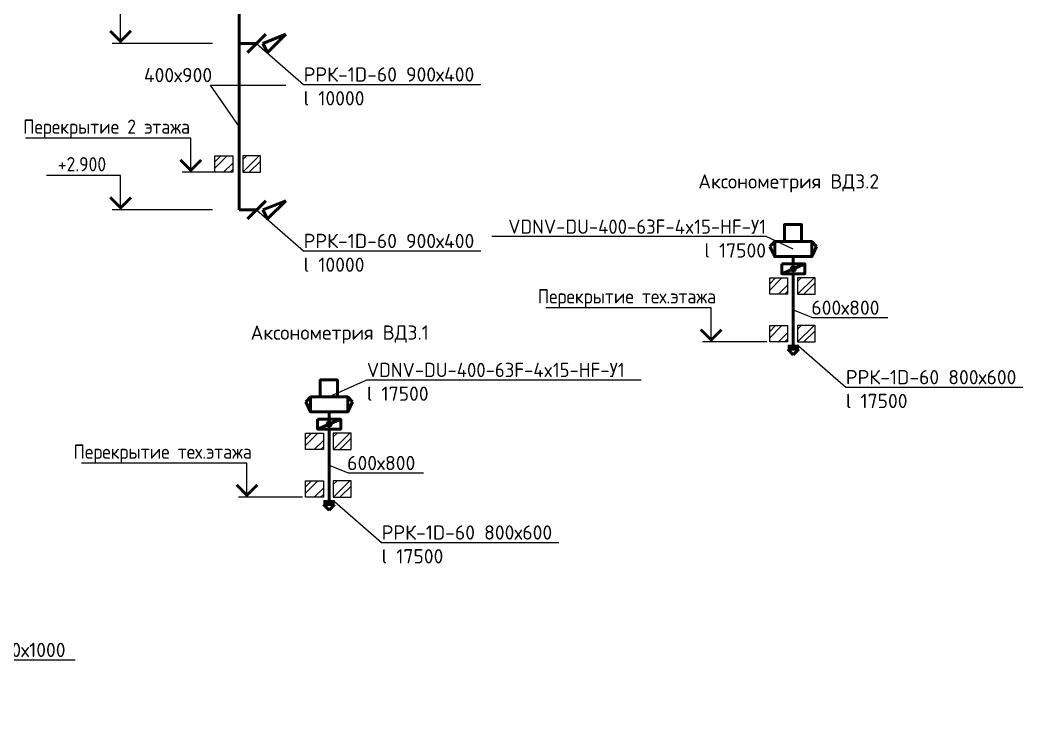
# Model space of a CAD drawing. Header units: millimetres. Extents: x -33838 to 476301, y -41806 to 120107.
# Drawn here: x -5824 to 11756, y 84228 to 96724 of the extents above; entities that cross this region are included whole.
import ezdxf
from ezdxf import colors
from ezdxf.entities.mleader import LeaderData, LeaderLine
from ezdxf.enums import TextEntityAlignment as Align
from ezdxf.math import Vec2, Vec3

# ---------------------------------------------------------------- set-up
doc = ezdxf.new("R2010")
doc.units = ezdxf.units.MM
doc.layers.add('ДУ', color=5, linetype='Continuous', lineweight=50)
doc.styles.add('ISOCPEUR', font='isocpeur.ttf', dxfattribs={"height": 250})
doc.styles.add('PIK', font='isocpeur.ttf', dxfattribs={"width": 0.9, "height": 250})
doc.styles.add('TRAJECTORY_TEXT_STYLE', font='simplex.shx', dxfattribs={"width": 0.65})

# ---------------------------------------------------------------- blocks, each defined once
blk = doc.blocks.new('*U3181')
at = {"color": 0, "linetype": 'ByBlock', "lineweight": -2}
for p, q in [((0, 6), (13, 6)), ((-16.14, 0), (0, 0))]:
    blk.add_line(p, q, dxfattribs=at)
at = {"color": 0, "linetype": 'ByBlock', "lineweight": -2, "ltscale": 100}
blk.add_line((-1.5, 0), (1.5, 0), dxfattribs=at)
blk.add_lwpolyline([(0, 0), (0, 6)], dxfattribs=at)
at = {"color": 0, "linetype": 'ByBlock', "lineweight": -2, "ltscale": 100, "const_width": 0.5}
blk.add_lwpolyline([(1.82, 2.18), (0, 0.35), (-1.82, 2.18)], dxfattribs=at)
at = {"linetype": 'ByBlock', "lineweight": -2, "ltscale": 100, "style": 'TRAJECTORY_TEXT_STYLE', "width": 0.65}
blk.add_attdef('Отм.', text='', height=3.5, dxfattribs=at).set_placement((6.5, 6), align=Align.BOTTOM_CENTER)
at = {"color": 0, "linetype": 'ByBlock', "lineweight": -2, "ltscale": 100, "style": 'TRAJECTORY_TEXT_STYLE', "width": 0.65}
blk.add_attdef('Прим.', text='', height=3.5, dxfattribs=at).set_placement((9.57, 4.8), align=Align.TOP_CENTER)
blk = doc.blocks.new('*U3182')
at = {"color": 0, "linetype": 'ByBlock', "lineweight": -2}
for p, q in [((0, 6), (29, 6)), ((-4.24, 0), (0, 0))]:
    blk.add_line(p, q, dxfattribs=at)
at = {"color": 0, "linetype": 'ByBlock', "lineweight": -2, "ltscale": 100}
blk.add_line((-1.5, 0), (1.5, 0), dxfattribs=at)
blk.add_lwpolyline([(0, 0), (0, 6)], dxfattribs=at)
at = {"color": 0, "linetype": 'ByBlock', "lineweight": -2, "ltscale": 100, "const_width": 0.5}
blk.add_lwpolyline([(1.82, 2.18), (0, 0.35), (-1.82, 2.18)], dxfattribs=at)
at = {"linetype": 'ByBlock', "lineweight": -2, "ltscale": 100, "style": 'TRAJECTORY_TEXT_STYLE', "width": 0.65}
blk.add_attdef('Отм.', text='', height=3.5, dxfattribs=at).set_placement((14.5, 6), align=Align.BOTTOM_CENTER)
at = {"color": 0, "linetype": 'ByBlock', "lineweight": -2, "ltscale": 100, "style": 'TRAJECTORY_TEXT_STYLE', "width": 0.65}
blk.add_attdef('Прим.', text='', height=3.5, dxfattribs=at).set_placement((17.57, 4.8), align=Align.TOP_CENTER)
blk = doc.blocks.new('*U3183')
at = {"color": 0, "linetype": 'ByBlock', "lineweight": -2}
for p, q in [((0, 6), (29, 6)), ((-9.75, 0), (0, 0))]:
    blk.add_line(p, q, dxfattribs=at)
at = {"color": 0, "linetype": 'ByBlock', "lineweight": -2, "ltscale": 100}
blk.add_line((-1.5, 0), (1.5, 0), dxfattribs=at)
blk.add_lwpolyline([(0, 0), (0, 6)], dxfattribs=at)
at = {"color": 0, "linetype": 'ByBlock', "lineweight": -2, "ltscale": 100, "const_width": 0.5}
blk.add_lwpolyline([(1.82, 2.18), (0, 0.35), (-1.82, 2.18)], dxfattribs=at)
at = {"linetype": 'ByBlock', "lineweight": -2, "ltscale": 100, "style": 'TRAJECTORY_TEXT_STYLE', "width": 0.65}
blk.add_attdef('Отм.', text='', height=3.5, dxfattribs=at).set_placement((14.5, 6), align=Align.BOTTOM_CENTER)
at = {"color": 0, "linetype": 'ByBlock', "lineweight": -2, "ltscale": 100, "style": 'TRAJECTORY_TEXT_STYLE', "width": 0.65}
blk.add_attdef('Прим.', text='', height=3.5, dxfattribs=at).set_placement((17.57, 4.8), align=Align.TOP_CENTER)

msp = doc.modelspace()

# ---------------------------------------------------------------- hatches: boundary and pattern name
h = msp.add_hatch()
h.set_pattern_fill('ANSI32', color=256, scale=25)
h.set_pattern_definition([(45, (22193.91, 90215.68), (-168.3798, 168.3798), []), (45, (22306.17, 90215.68), (-168.3798, 168.3798), [])])
h.paths.add_polyline_path([(-2093.98636, 94342.8079), (-2406.79178, 94342.8079), (-2406.79178, 94054.83495), (-2093.98636, 94054.83495)])
h.paths.add_polyline_path([(-1920.69588, 94342.8079), (-1920.69588, 94054.83495), (-1607.89045, 94054.83495), (-1607.89045, 94342.8079)])
h = msp.add_hatch()
h.set_pattern_fill('ANSI32', color=256, scale=25)
h.set_pattern_definition([(45, (31917.46, 88077.84), (-168.3798, 168.3798), []), (45, (32029.7, 88077.84), (-168.3798, 168.3798), [])])
h.paths.add_polyline_path([(7629.55646, 92204.97333), (7316.75104, 92204.97333), (7316.75104, 91917.00037), (7629.55646, 91917.00037)])
h.paths.add_polyline_path([(7802.84694, 92204.97333), (7802.84694, 91917.00037), (8115.65237, 91917.00037), (8115.65237, 92204.97333)])
h = msp.add_hatch()
h.set_pattern_fill('ANSI32', color=256, scale=25)
h.set_pattern_definition([(45, (31917.46, 87241.69), (-168.3798, 168.3798), []), (45, (32029.7, 87241.69), (-168.3798, 168.3798), [])])
h.paths.add_polyline_path([(7629.55646, 91368.81741), (7316.75104, 91368.81741), (7316.75104, 91080.84446), (7629.55646, 91080.84446)])
h.paths.add_polyline_path([(7802.84694, 91368.81741), (7802.84694, 91080.84446), (8115.65237, 91080.84446), (8115.65237, 91368.81741)])
h = msp.add_hatch()
h.set_pattern_fill('ANSI32', color=256, scale=25)
h.set_pattern_definition([(45, (23780.46, 85355.28), (-168.3798, 168.3798), []), (45, (23892.72, 85355.28), (-168.3798, 168.3798), [])])
h.paths.add_polyline_path([(-507.4349, 89482.41315), (-820.24032, 89482.41315), (-820.24032, 89194.44019), (-507.4349, 89194.44019)])
h.paths.add_polyline_path([(-334.14442, 89482.41315), (-334.14442, 89194.44019), (-21.33899, 89194.44019), (-21.33899, 89482.41315)])
h = msp.add_hatch()
h.set_pattern_fill('ANSI32', color=256, scale=25)
h.set_pattern_definition([(45, (23780.46, 84519.13), (-168.3798, 168.3798), []), (45, (23892.72, 84519.13), (-168.3798, 168.3798), [])])
h.paths.add_polyline_path([(-507.4349, 88646.25723), (-820.24032, 88646.25723), (-820.24032, 88358.28428), (-507.4349, 88358.28428)])
h.paths.add_polyline_path([(-334.14442, 88646.25723), (-334.14442, 88358.28428), (-21.33899, 88358.28428), (-21.33899, 88646.25723)])

# ---------------------------------------------------------------- linework, layer by layer
for points in [[(-2093.98636, 94054.83495), (-2406.79178, 94054.83495), (-2406.79178, 94342.8079), (-2093.98636, 94342.8079)], [(-1920.69588, 94054.83495), (-1607.89045, 94054.83495), (-1607.89045, 94342.8079), (-1920.69588, 94342.8079)], [(7629.55646, 91917.00037), (7316.75104, 91917.00037), (7316.75104, 92204.97333), (7629.55646, 92204.97333)], [(7802.84694, 91917.00037), (8115.65237, 91917.00037), (8115.65237, 92204.97333), (7802.84694, 92204.97333)], [(7629.55646, 91080.84446), (7316.75104, 91080.84446), (7316.75104, 91368.81741), (7629.55646, 91368.81741)], [(7802.84694, 91080.84446), (8115.65237, 91080.84446), (8115.65237, 91368.81741), (7802.84694, 91368.81741)], [(-507.4349, 89194.44019), (-820.24032, 89194.44019), (-820.24032, 89482.41315), (-507.4349, 89482.41315)], [(-334.14442, 89194.44019), (-21.33899, 89194.44019), (-21.33899, 89482.41315), (-334.14442, 89482.41315)], [(-507.4349, 88358.28428), (-820.24032, 88358.28428), (-820.24032, 88646.25723), (-507.4349, 88646.25723)], [(-334.14442, 88358.28428), (-21.33899, 88358.28428), (-21.33899, 88646.25723), (-334.14442, 88646.25723)]]:
    msp.add_lwpolyline(points, close=True)
at = {"layer": 'ДУ'}
for p, q in [((-1981.77823, 96314.74577), (-1981.77823, 99232.65443)), ((-1517.73105, 96474.72109), (-1837.68169, 96154.77045)), ((-1166.52118, 96474.72109), (-1566.55469, 96314.74577)), ((-1166.52118, 96474.72109), (-1486.47182, 96154.77045)), ((-1981.77823, 93396.83711), (-1981.77823, 96314.74577)), ((-1677.70637, 96314.74577), (-1981.77823, 96314.74577)), ((-1566.55469, 96314.74577), (-1486.47182, 96154.77045)), ((-1517.73105, 93556.81243), (-1837.68169, 93236.86179)), ((-1166.52118, 93556.81243), (-1566.55469, 93396.83711)), ((-1166.52118, 93556.81243), (-1486.47182, 93236.86179)), ((-1677.70637, 93396.83711), (-1981.77823, 93396.83711)), ((-1566.55469, 93396.83711), (-1486.47182, 93236.86179)), ((7404.49509, 92839.65569), (7321.9109, 92757.0715)), ((8057.13076, 92839.65569), (8139.71495, 92757.0715)), ((7321.9109, 92757.0715), (7404.49509, 92577.85735)), ((8139.71495, 92757.0715), (8057.13076, 92577.85735)), ((7730.81293, 92399.23392), (7730.81293, 92577.85735)), ((7527.69579, 92277.00734), (7933.93006, 92448.92163)), ((7730.81293, 91008.81044), (7730.81293, 92277.00734)), ((7634.66772, 91008.81044), (7826.95813, 91008.81044)), ((7634.66772, 90953.62193), (7826.95813, 90953.62193)), ((7730.81293, 90857.47673), (7634.66772, 90953.62193)), ((7826.95813, 90953.62193), (7730.81293, 90857.47673)), ((-732.49626, 90117.09551), (-815.08045, 90034.51132)), ((-815.08045, 90034.51132), (-732.49626, 89855.29717)), ((-79.8606, 90117.09551), (2.72359, 90034.51132)), ((2.72359, 90034.51132), (-79.8606, 89855.29717)), ((-406.17843, 89676.67374), (-406.17843, 89855.29717)), ((-609.29556, 89554.44716), (-203.0613, 89726.36145)), ((-406.17843, 88286.25026), (-406.17843, 89554.44716)), ((-502.32363, 88286.25026), (-310.03323, 88286.25026)), ((-502.32363, 88231.06175), (-310.03323, 88231.06175)), ((-406.17843, 88134.91655), (-502.32363, 88231.06175)), ((-310.03323, 88231.06175), (-406.17843, 88134.91655))]:
    msp.add_line(p, q, dxfattribs=at)
for points in [[(7575.99123, 92839.65569), (7875.99425, 92839.65569), (7875.99425, 93139.65871), (7575.99123, 93139.65871)], [(7404.49509, 92839.65569), (8057.13076, 92839.65569), (8057.13076, 92577.85735), (7404.49509, 92577.85735)], [(7527.69579, 92448.92163), (7933.93006, 92448.92163), (7933.93006, 92277.00734), (7527.69579, 92277.00734)], [(-561.00013, 90117.09551), (-260.99711, 90117.09551), (-260.99711, 90417.09853), (-561.00013, 90417.09853)], [(-732.49626, 90117.09551), (-79.8606, 90117.09551), (-79.8606, 89855.29717), (-732.49626, 89855.29717)], [(-609.29556, 89726.36145), (-203.0613, 89726.36145), (-203.0613, 89554.44716), (-609.29556, 89554.44716)]]:
    msp.add_lwpolyline(points, close=True, dxfattribs=at)
for centre in [(7730.81293, 92362.96449), (-406.17843, 89640.40431)]:
    msp.add_circle(centre, 36.26944, dxfattribs=at)

# ---------------------------------------------------------------- block references
ref = msp.add_blockref('*U3181', (-4061.83418, 96314.74577), dxfattribs=dict(xscale=-100, yscale=100, zscale=100))
ref.add_attrib('Отм.', '+2.900', dxfattribs={"linetype": 'ByBlock', "lineweight": -2, "ltscale": 100, "height": 250, "style": 'PIK', "width": 0.9}).set_placement((-4738.42509, 96914.74577), align=Align.BOTTOM_CENTER)
ref = msp.add_blockref('*U3182', (-2830.73184, 94054.83495), dxfattribs=dict(xscale=-100, yscale=100, zscale=100))
ref.add_attrib('Отм.', 'Перекрытие 2 этажа', dxfattribs={"linetype": 'ByBlock', "lineweight": -2, "ltscale": 100, "height": 250, "style": 'PIK', "width": 0.9}).set_placement((-4307.32275, 94654.83495), align=Align.BOTTOM_CENTER)
ref = msp.add_blockref('*U3181', (-4061.83418, 93396.83711), dxfattribs=dict(xscale=-100, yscale=100, zscale=100))
ref.add_attrib('Отм.', '+2.900', dxfattribs={"linetype": 'ByBlock', "lineweight": -2, "ltscale": 100, "height": 250, "style": 'PIK', "width": 0.9}).set_placement((-4738.42509, 93996.83711), align=Align.BOTTOM_CENTER)
ref = msp.add_blockref('*U3183', (6290.63598, 91080.84446), dxfattribs=dict(xscale=-100, yscale=100, zscale=100))
ref.add_attrib('Отм.', 'Перекрытие тех.этажа', dxfattribs={"linetype": 'ByBlock', "lineweight": -2, "ltscale": 100, "height": 250, "style": 'PIK', "width": 0.9}).set_placement((4814.04507, 91680.84446), align=Align.BOTTOM_CENTER)
ref = msp.add_blockref('*U3183', (-1846.35538, 88358.28428), dxfattribs=dict(xscale=-100, yscale=100, zscale=100))
ref.add_attrib('Отм.', 'Перекрытие тех.этажа', dxfattribs={"linetype": 'ByBlock', "lineweight": -2, "ltscale": 100, "height": 250, "style": 'PIK', "width": 0.9}).set_placement((-3322.94629, 88958.28428), align=Align.BOTTOM_CENTER)

# ---------------------------------------------------------------- texts
at = {"char_height": 250, "attachment_point": 1, "style": 'ISOCPEUR'}
for s, insert in [('Аксонометрия ВД3.2', (6063.99996, 94020.83705)), ('Аксонометрия ВД3.1', (-1783.1214, 91370.5765))]:
    msp.add_mtext(s, dxfattribs=dict(at, insert=insert))

# ---------------------------------------------------------------- leaders
at = {"ltscale": 10}
ml = msp.add_multileader_mtext('Standard', dxfattribs=at)
ml.set_content('РРК-1D-60 900х400\\Pl 10000', color=256, style='ISOCPEUR')
ml.set_leader_properties()
ml.build(insert=Vec2(0, 0))
ml.multileader.update_dxf_attribs({"text_left_attachment_type": 6, "text_right_attachment_type": 6, "dogleg_length": 0.36, "arrow_head_size": 0.18})
ctx = ml.context
ctx.base_point, ctx.char_height, ctx.arrow_head_size, ctx.landing_gap_size, ctx.plane_origin = Vec3(-853.55388, 95594.83814), 250, 0.18, 0.09, Vec3(2333.62557, 96314.74577)
ctx.left_attachment, ctx.right_attachment = 6, 6
notes = []
notes.append((ctx, [(1, (1, 1, 0), (-853.91388, 95594.83814), (1, 0), 0.36, [(0, [(-1677.70637, 96314.74577)], 0, [])])]))
ctx.mtext.insert, ctx.mtext.flow_direction = Vec3(-853.46388, 95894.83814), 5
ml = msp.add_multileader_mtext('Standard', dxfattribs=at)
ml.set_content('400х900', color=256, style='ISOCPEUR')
ml.set_leader_properties()
ml.build(insert=Vec2(0, 0))
ml.multileader.update_dxf_attribs({"text_left_attachment_type": 6, "text_right_attachment_type": 6, "dogleg_length": 0.36, "arrow_head_size": 0.18})
ctx = ml.context
ctx.base_point, ctx.char_height, ctx.arrow_head_size, ctx.landing_gap_size, ctx.plane_origin = Vec3(-3656.14591, 95583.85055), 250, 0.18, 0.09, Vec3(-1981.77823, 94855.79144)
ctx.left_attachment, ctx.right_attachment, ctx.text_align_type = 6, 6, 2
notes.append((ctx, [(1, (1, 1, 0), (-2483.21955, 95583.85055), (-1, 0), 0.36, [(0, [(-1981.77823, 94855.79144)], 0, [])])]))
ctx.mtext.insert, ctx.mtext.alignment, ctx.mtext.flow_direction = Vec3(-2456.05591, 95883.85055), 3, 5
ml = msp.add_multileader_mtext('Standard', dxfattribs=at)
ml.set_content('РРК-1D-60 900х400\\Pl 10000', color=256, style='ISOCPEUR')
ml.set_leader_properties()
ml.build(insert=Vec2(0, 0))
ml.multileader.update_dxf_attribs({"text_left_attachment_type": 6, "text_right_attachment_type": 6, "dogleg_length": 0.36, "arrow_head_size": 0.18})
ctx = ml.context
ctx.base_point, ctx.char_height, ctx.arrow_head_size, ctx.landing_gap_size, ctx.plane_origin = Vec3(-853.55388, 92676.92948), 250, 0.18, 0.09, Vec3(2333.62557, 93396.83711)
ctx.left_attachment, ctx.right_attachment = 6, 6
notes.append((ctx, [(1, (1, 1, 0), (-853.91388, 92676.92948), (1, 0), 0.36, [(0, [(-1677.70637, 93396.83711)], 0, [])])]))
ctx.mtext.insert, ctx.mtext.flow_direction = Vec3(-853.46388, 92976.92948), 5
ml = msp.add_multileader_mtext('Standard', dxfattribs=at)
ml.set_content('{\\fGOST Common|b0|i0|c204|p34;\\C0;VDNV-DU-400-63F-4x15-HF-У1}\\Pl 17500', color=256, style='ISOCPEUR')
ml.set_leader_properties()
ml.build(insert=Vec2(0, 0))
ml.multileader.update_dxf_attribs({"text_left_attachment_type": 6, "text_right_attachment_type": 6, "dogleg_length": 0.36, "arrow_head_size": 0.18})
ctx = ml.context
ctx.base_point, ctx.char_height, ctx.arrow_head_size, ctx.landing_gap_size, ctx.plane_origin = Vec3(2552.55108, 92927.11704), 250, 0.18, 0.09, Vec3(7447.38398, 93287.75099)
ctx.left_attachment, ctx.right_attachment, ctx.text_align_type = 6, 6, 2
notes.append((ctx, [(0, (1, 1, 0), (7253.18108, 92927.11704), (-1, 0), 0.45, [(0, [(7727.87353, 92708.75652)], 0, [])])]))
ctx.mtext.insert, ctx.mtext.alignment, ctx.mtext.flow_direction = Vec3(7252.64108, 93227.11704), 3, 5
ml = msp.add_multileader_mtext('Standard', dxfattribs=at)
ml.set_content('600х800', color=256, style='ISOCPEUR')
ml.set_leader_properties()
ml.build(insert=Vec2(0, 0))
ml.multileader.update_dxf_attribs({"text_left_attachment_type": 6, "text_right_attachment_type": 6, "dogleg_length": 0.36, "arrow_head_size": 0.18})
ctx = ml.context
ctx.base_point, ctx.char_height, ctx.arrow_head_size, ctx.landing_gap_size, ctx.plane_origin = Vec3(8066.32455, 91507.15733), 250, 0.18, 0.09, Vec3(7730.81293, 91642.90889)
ctx.left_attachment, ctx.right_attachment, ctx.text_align_type = 6, 6, 2
notes.append((ctx, [(0, (1, 1, 0), (8065.96455, 91507.15733), (1, 0), 0.36, [(0, [(7730.81293, 91642.90889)], 0, [])])]))
ctx.mtext.insert, ctx.mtext.alignment, ctx.mtext.flow_direction = Vec3(9241.41455, 91807.15733), 3, 5
ml = msp.add_multileader_mtext('Standard', dxfattribs=at)
ml.set_content('РРК-1D-60 800х600\\Pl 17500', color=256, style='ISOCPEUR')
ml.set_leader_properties()
ml.build(insert=Vec2(0, 0))
ml.multileader.update_dxf_attribs({"text_left_attachment_type": 6, "text_right_attachment_type": 6, "dogleg_length": 0.36, "arrow_head_size": 0.18})
ctx = ml.context
ctx.base_point, ctx.char_height, ctx.arrow_head_size, ctx.landing_gap_size, ctx.plane_origin = Vec3(8651.11062, 90288.90281), 250, 0.18, 0.09, Vec3(11838.29007, 91008.81044)
ctx.left_attachment, ctx.right_attachment = 6, 6
notes.append((ctx, [(1, (1, 1, 0), (8650.75062, 90288.90281), (1, 0), 0.36, [(0, [(7826.95813, 91008.81044)], 0, [])])]))
ctx.mtext.insert, ctx.mtext.flow_direction = Vec3(8651.20062, 90588.90281), 5
ml = msp.add_multileader_mtext('Standard', dxfattribs=at)
ml.set_content('{\\fGOST Common|b0|i0|c204|p34;\\C0;VDNV-DU-400-63F-4x15-HF-У1}\\Pl 17500', color=256, style='ISOCPEUR')
ml.set_leader_properties()
ml.build(insert=Vec2(0, 0))
ml.multileader.update_dxf_attribs({"text_left_attachment_type": 6, "text_right_attachment_type": 6, "dogleg_length": 0.36, "arrow_head_size": 0.18})
ctx = ml.context
ctx.base_point, ctx.char_height, ctx.arrow_head_size, ctx.landing_gap_size, ctx.plane_origin = Vec3(255.58537, 90416.07909), 250, 0.18, 0.09, Vec3(-844.42908, 90696.08998)
ctx.left_attachment, ctx.right_attachment = 6, 6
notes.append((ctx, [(1, (1, 1, 0), (255.13537, 90416.07909), (1, 0), 0.45, [(0, [(-410.99862, 90117.09551)], 0, [])])]))
ctx.mtext.insert, ctx.mtext.flow_direction = Vec3(255.67537, 90716.07909), 5
ml = msp.add_multileader_mtext('Standard', dxfattribs=at)
ml.set_content('600х800', color=256, style='ISOCPEUR')
ml.set_leader_properties()
ml.build(insert=Vec2(0, 0))
ml.multileader.update_dxf_attribs({"text_left_attachment_type": 6, "text_right_attachment_type": 6, "dogleg_length": 0.36, "arrow_head_size": 0.18})
ctx = ml.context
ctx.base_point, ctx.char_height, ctx.arrow_head_size, ctx.landing_gap_size, ctx.plane_origin = Vec3(-70.66681, 88784.59715), 250, 0.18, 0.09, Vec3(-406.17843, 88920.34871)
ctx.left_attachment, ctx.right_attachment, ctx.text_align_type = 6, 6, 2
notes.append((ctx, [(0, (1, 1, 0), (-71.02681, 88784.59715), (1, 0), 0.36, [(0, [(-406.17843, 88920.34871)], 0, [])])]))
ctx.mtext.insert, ctx.mtext.alignment, ctx.mtext.flow_direction = Vec3(1104.42319, 89084.59715), 3, 5
ml = msp.add_multileader_mtext('Standard', dxfattribs=at)
ml.set_content('РРК-1D-60 800х600\\Pl 17500', color=256, style='ISOCPEUR')
ml.set_leader_properties()
ml.build(insert=Vec2(0, 0))
ml.multileader.update_dxf_attribs({"text_left_attachment_type": 6, "text_right_attachment_type": 6, "dogleg_length": 0.36, "arrow_head_size": 0.18})
ctx = ml.context
ctx.base_point, ctx.char_height, ctx.arrow_head_size, ctx.landing_gap_size, ctx.plane_origin = Vec3(514.11926, 87566.34263), 250, 0.18, 0.09, Vec3(3701.29872, 88286.25026)
ctx.left_attachment, ctx.right_attachment = 6, 6
notes.append((ctx, [(1, (1, 1, 0), (513.75926, 87566.34263), (1, 0), 0.36, [(0, [(-310.03323, 88286.25026)], 0, [])])]))
ctx.mtext.insert, ctx.mtext.flow_direction = Vec3(514.20926, 87866.34263), 5
ml = msp.add_multileader_mtext('Standard', dxfattribs=at)
ml.set_content('РРК-1-60 800х1000\\Pl 16500', color=256, style='ISOCPEUR')
ml.set_leader_properties()
ml.build(insert=Vec2(0, 0))
ml.multileader.update_dxf_attribs({"text_left_attachment_type": 6, "text_right_attachment_type": 6, "dogleg_length": 0.36, "arrow_head_size": 0.18})
ctx = ml.context
ctx.base_point, ctx.char_height, ctx.arrow_head_size, ctx.landing_gap_size, ctx.plane_origin = Vec3(-7916.39712, 85508.50864), 250, 0.18, 0.09, Vec3(-4729.21766, 86228.41627)
ctx.left_attachment, ctx.right_attachment = 6, 6
notes.append((ctx, [(1, (1, 1, 0), (-7916.75712, 85508.50864), (1, 0), 0.36, [(0, [(-8740.54961, 86228.41627)], 0, [])])]))
ctx.mtext.insert, ctx.mtext.flow_direction = Vec3(-7916.30712, 85808.50864), 5
for ctx, leaders in notes:
    for number, flags, end, landing, length, lines in leaders:
        leader = LeaderData()
        leader.index, (leader.has_last_leader_line, leader.has_dogleg_vector, leader.attachment_direction) = number, flags
        leader.last_leader_point, leader.dogleg_vector, leader.dogleg_length = Vec3(end), Vec3(landing), length
        for number, points, colour, breaks in lines:
            line = LeaderLine()
            line.index, line.vertices, line.color, line.breaks = number, Vec3.list(points), colors.encode_raw_color(colour), breaks
            leader.lines.append(line)
        ctx.leaders.append(leader)

doc.saveas('drawing.dxf')
